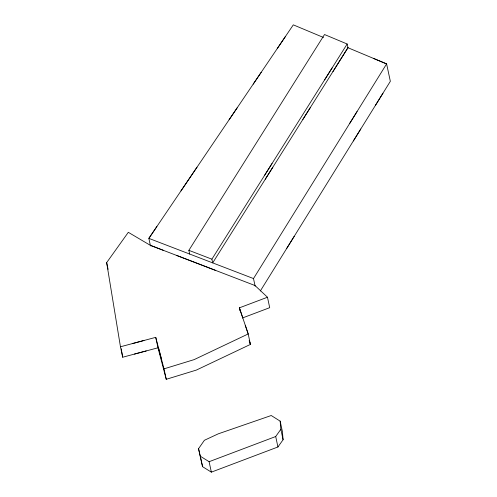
<?xml version="1.0" encoding="UTF-8"?>
<svg xmlns="http://www.w3.org/2000/svg" width="497" height="497" viewBox="0 0 497 497"><rect width="100%" height="100%" fill="white"/><g stroke="black" fill="none" stroke-linecap="round" stroke-linejoin="round"><path stroke-width="0.75" d="M255.123 286.135L253.501 278.562L386.61 63.902L373.284 58.317M349.639 123.529L357.032 111.601M260.347 290.956L390.344 81.309L386.61 63.902L347.322 47.457M286.819 248.27L294.205 236.342M353.373 140.943L360.766 129.015M375.552 105.165L382.951 93.237M189.668 254.048L188.872 250.333L324.516 34.529L347.154 44.003L347.95 47.718L332.922 71.63M324.609 79.868L332.126 67.915M347.95 47.718L212.691 262.894L211.896 259.179L347.154 44.003M302.866 119.442L310.377 107.489M264.497 175.497L272.014 163.544M265.292 179.212L272.81 167.259M156.884 226.514L148.864 238.374L150.485 245.947M180.964 190.923L197.005 167.203M229.111 119.752L237.131 107.886M253.184 84.161L261.205 72.301M277.258 48.576L285.278 36.71M198.552 448.685L204.391 440.286L218.276 433.831L271.232 415.517L280.165 421.145L282.402 431.595L283.085 439.752L277.935 446.977L211.349 472.15L202.577 466.689L198.552 448.685L202.577 466.689M200.341 456.24L209.113 461.701L275.698 436.528L280.842 429.309L280.165 421.145M120.46 346.782L155.741 337.345L157.984 347.794L122.697 357.225L120.46 346.782L106.656 262.627L128.313 232.316L150.355 245.338L163.432 250.364M242.331 318.024L269.709 307.68L267.473 297.231L239.392 307.842L240.032 310.83M242.325 316.552L239.392 307.842L248.196 333.953L250.438 344.402L196.371 370.072L166.253 379.304L164.01 368.855L194.134 359.623L248.196 333.953L245.263 325.249M132.221 343.638L143.981 340.488M134.457 354.081L146.224 350.938M188.872 250.333L211.896 259.179M253.501 278.562L148.864 238.374L293.305 24.85L323.472 37.474M150.355 245.338L254.998 285.526L267.473 297.231M176.516 255.383L215.754 270.461M155.741 337.345L164.01 368.855M158.5 347.844L161.258 358.356M157.984 347.794L166.253 379.304M280.842 429.309L283.085 439.752M275.698 436.528L277.935 446.977M209.113 461.701L211.349 472.15M106.656 262.627L108.097 269.343M121.318 348.813L121.572 350.342M121.821 351.87L122.697 357.225M250.438 344.402L249.214 340.774L250.438 344.402"/></g></svg>
